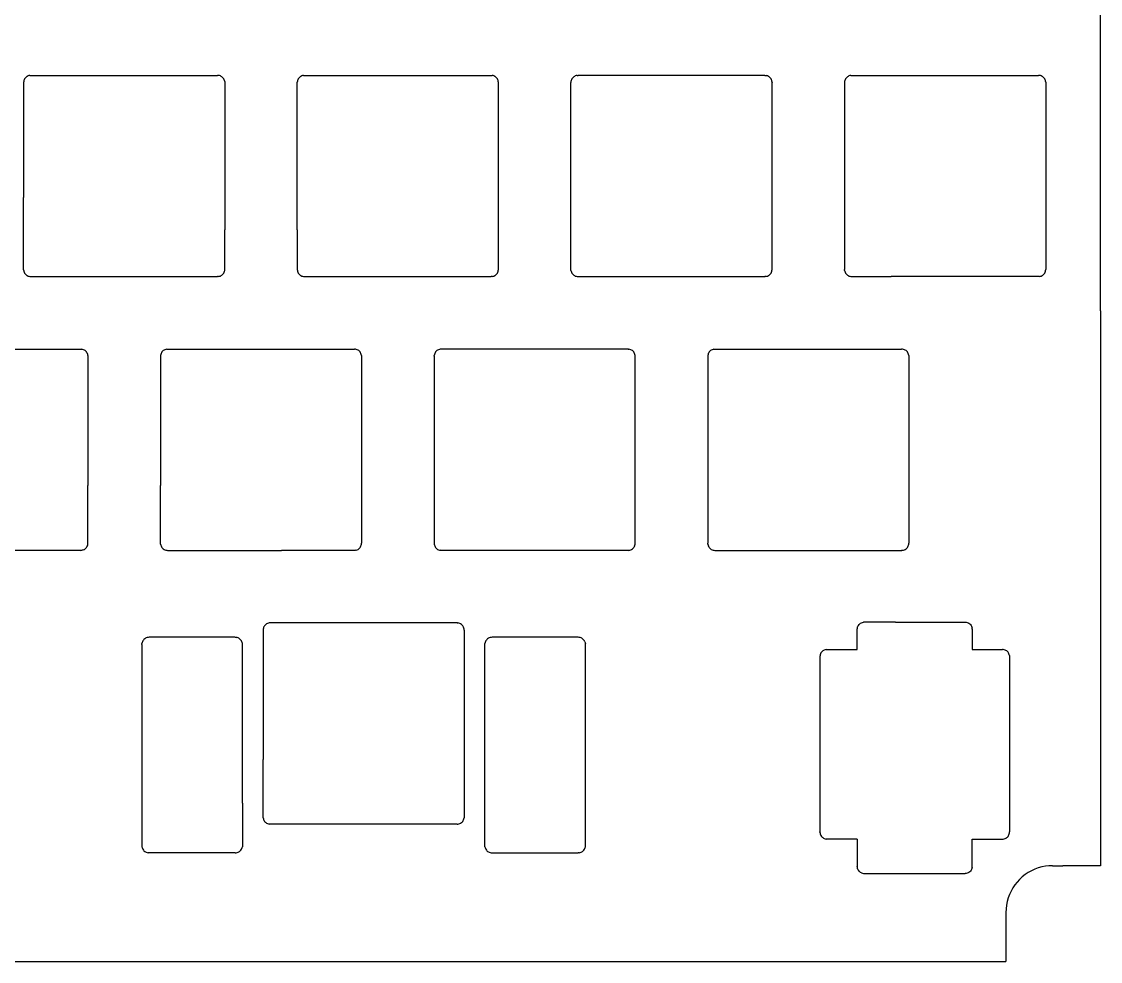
# Model space of a CAD drawing. Extents: x -4 to 149, y -131 to 8.
# Drawn here: x 73.8 to 148.9, y -130.9 to -65.5 of the extents above; entities that cross this region are included whole.
import ezdxf

# ---------------------------------------------------------------- set-up
doc = ezdxf.new("R2010")
doc.units = 0

msp = doc.modelspace()

# ---------------------------------------------------------------- linework, layer by layer
for p, q in [((148.924, -85.588, 0), (148.922, -2, 0)), ((73.967, -69.632, 0), (73.963, -69.7, 0)), ((73.963, -69.7, 0), (73.963, -77.703, 0)), ((73.98, -69.567, 0), (73.967, -69.632, 0)), ((74.002, -69.505, 0), (73.98, -69.567, 0)), ((74.031, -69.448, 0), (74.002, -69.505, 0)), ((74.067, -69.394, 0), (74.031, -69.448, 0)), ((74.109, -69.346, 0), (74.067, -69.394, 0)), ((74.157, -69.304, 0), (74.109, -69.346, 0)), ((74.21, -69.268, 0), (74.157, -69.304, 0)), ((74.268, -69.239, 0), (74.21, -69.268, 0)), ((74.33, -69.218, 0), (74.268, -69.239, 0)), ((74.395, -69.205, 0), (74.33, -69.218, 0)), ((74.395, -69.205, 0), (74.463, -69.2, 0)), ((74.463, -69.2, 0), (87.463, -69.2, 0)), ((87.53, -69.205, 0), (87.463, -69.2, 0)), ((87.595, -69.218, 0), (87.53, -69.205, 0)), ((87.657, -69.239, 0), (87.595, -69.218, 0)), ((87.715, -69.268, 0), (87.657, -69.239, 0)), ((87.768, -69.304, 0), (87.715, -69.268, 0)), ((87.816, -69.346, 0), (87.768, -69.304, 0)), ((87.858, -69.394, 0), (87.816, -69.346, 0)), ((87.894, -69.448, 0), (87.858, -69.394, 0)), ((87.923, -69.505, 0), (87.894, -69.448, 0)), ((87.945, -69.567, 0), (87.923, -69.505, 0)), ((87.958, -69.632, 0), (87.945, -69.567, 0)), ((87.958, -69.632, 0), (87.963, -69.7, 0)), ((87.963, -69.7, 0), (87.963, -79.947, 0)), ((93.012, -69.7, 0), (93.017, -69.632, 0)), ((93.012, -79.947, 0), (93.012, -69.7, 0)), ((93.03, -69.567, 0), (93.017, -69.632, 0)), ((93.052, -69.505, 0), (93.03, -69.567, 0)), ((93.081, -69.448, 0), (93.052, -69.505, 0)), ((93.117, -69.394, 0), (93.081, -69.448, 0)), ((93.159, -69.346, 0), (93.117, -69.394, 0)), ((93.207, -69.304, 0), (93.159, -69.346, 0)), ((93.26, -69.268, 0), (93.207, -69.304, 0)), ((93.318, -69.239, 0), (93.26, -69.268, 0)), ((93.38, -69.218, 0), (93.318, -69.239, 0)), ((93.445, -69.205, 0), (93.38, -69.218, 0)), ((93.445, -69.205, 0), (93.512, -69.2, 0)), ((93.512, -69.2, 0), (106.512, -69.2, 0)), ((106.512, -69.2, 0), (106.58, -69.205, 0)), ((106.645, -69.218, 0), (106.58, -69.205, 0)), ((106.707, -69.239, 0), (106.645, -69.218, 0)), ((106.765, -69.268, 0), (106.707, -69.239, 0)), ((106.818, -69.304, 0), (106.765, -69.268, 0)), ((106.866, -69.346, 0), (106.818, -69.304, 0)), ((106.908, -69.394, 0), (106.866, -69.346, 0)), ((106.944, -69.448, 0), (106.908, -69.394, 0)), ((106.973, -69.505, 0), (106.944, -69.448, 0)), ((106.995, -69.567, 0), (106.973, -69.505, 0)), ((107.008, -69.632, 0), (106.995, -69.567, 0)), ((107.012, -69.7, 0), (107.008, -69.632, 0)), ((107.012, -82.7, 0), (107.012, -69.7, 0)), ((112.067, -69.632, 0), (112.062, -69.7, 0)), ((112.062, -82.7, 0), (112.062, -69.7, 0)), ((112.08, -69.567, 0), (112.067, -69.632, 0)), ((112.102, -69.505, 0), (112.08, -69.567, 0)), ((112.131, -69.448, 0), (112.102, -69.505, 0)), ((112.167, -69.394, 0), (112.131, -69.448, 0)), ((112.209, -69.346, 0), (112.167, -69.394, 0)), ((112.257, -69.304, 0), (112.209, -69.346, 0)), ((112.31, -69.268, 0), (112.257, -69.304, 0)), ((112.368, -69.239, 0), (112.31, -69.268, 0)), ((112.43, -69.218, 0), (112.368, -69.239, 0)), ((112.495, -69.205, 0), (112.43, -69.218, 0)), ((112.495, -69.205, 0), (112.562, -69.2, 0)), ((125.562, -69.2, 0), (112.562, -69.2, 0)), ((125.562, -69.2, 0), (125.63, -69.205, 0)), ((125.63, -69.205, 0), (125.695, -69.218, 0)), ((125.757, -69.239, 0), (125.695, -69.218, 0)), ((125.815, -69.268, 0), (125.757, -69.239, 0)), ((125.868, -69.304, 0), (125.815, -69.268, 0)), ((125.916, -69.346, 0), (125.868, -69.304, 0)), ((125.958, -69.394, 0), (125.916, -69.346, 0)), ((125.994, -69.448, 0), (125.958, -69.394, 0)), ((126.023, -69.505, 0), (125.994, -69.448, 0)), ((126.045, -69.567, 0), (126.023, -69.505, 0)), ((126.058, -69.632, 0), (126.045, -69.567, 0)), ((126.058, -69.632, 0), (126.062, -69.7, 0)), ((126.062, -82.7, 0), (126.062, -69.7, 0)), ((131.117, -69.632, 0), (131.113, -69.7, 0)), ((131.113, -69.7, 0), (131.113, -82.7, 0)), ((131.13, -69.567, 0), (131.117, -69.632, 0)), ((131.152, -69.505, 0), (131.13, -69.567, 0)), ((131.181, -69.448, 0), (131.152, -69.505, 0)), ((131.217, -69.394, 0), (131.181, -69.448, 0)), ((131.259, -69.346, 0), (131.217, -69.394, 0)), ((131.307, -69.304, 0), (131.259, -69.346, 0)), ((131.36, -69.268, 0), (131.307, -69.304, 0)), ((131.418, -69.239, 0), (131.36, -69.268, 0)), ((131.48, -69.218, 0), (131.418, -69.239, 0)), ((131.545, -69.205, 0), (131.48, -69.218, 0)), ((131.545, -69.205, 0), (131.613, -69.2, 0)), ((131.613, -69.2, 0), (144.613, -69.2, 0)), ((144.68, -69.205, 0), (144.613, -69.2, 0)), ((144.745, -69.218, 0), (144.68, -69.205, 0)), ((144.807, -69.239, 0), (144.745, -69.218, 0)), ((144.865, -69.268, 0), (144.807, -69.239, 0)), ((144.918, -69.304, 0), (144.865, -69.268, 0)), ((144.966, -69.346, 0), (144.918, -69.304, 0)), ((145.008, -69.394, 0), (144.966, -69.346, 0)), ((145.044, -69.448, 0), (145.008, -69.394, 0)), ((145.073, -69.505, 0), (145.044, -69.448, 0)), ((145.095, -69.567, 0), (145.073, -69.505, 0)), ((145.108, -69.632, 0), (145.095, -69.567, 0)), ((145.108, -69.632, 0), (145.113, -69.7, 0)), ((145.113, -69.7, 0), (145.113, -82.7, 0)), ((73.963, -79.853, 0), (73.963, -77.703, 0)), ((73.963, -82.7, 0), (73.963, -79.853, 0)), ((87.963, -82.7, 0), (87.963, -79.947, 0)), ((93.012, -79.947, 0), (93.012, -82.7, 0)), ((73.967, -82.768, 0), (73.963, -82.7, 0)), ((73.967, -82.768, 0), (73.98, -82.833, 0)), ((73.98, -82.833, 0), (74.002, -82.895, 0)), ((74.002, -82.895, 0), (74.031, -82.952, 0)), ((74.031, -82.952, 0), (74.067, -83.006, 0)), ((74.067, -83.006, 0), (74.109, -83.054, 0)), ((74.109, -83.054, 0), (74.157, -83.096, 0)), ((74.157, -83.096, 0), (74.21, -83.132, 0)), ((74.21, -83.132, 0), (74.268, -83.161, 0)), ((74.268, -83.161, 0), (74.33, -83.182, 0)), ((74.33, -83.182, 0), (74.395, -83.195, 0)), ((74.395, -83.195, 0), (74.463, -83.2, 0)), ((74.463, -83.2, 0), (87.463, -83.2, 0)), ((87.53, -83.195, 0), (87.463, -83.2, 0)), ((87.53, -83.195, 0), (87.595, -83.182, 0)), ((87.595, -83.182, 0), (87.657, -83.161, 0)), ((87.657, -83.161, 0), (87.715, -83.132, 0)), ((87.715, -83.132, 0), (87.768, -83.096, 0)), ((87.768, -83.096, 0), (87.816, -83.054, 0)), ((87.816, -83.054, 0), (87.858, -83.006, 0)), ((87.858, -83.006, 0), (87.894, -82.952, 0)), ((87.894, -82.952, 0), (87.923, -82.895, 0)), ((87.923, -82.895, 0), (87.945, -82.833, 0)), ((87.945, -82.833, 0), (87.958, -82.768, 0)), ((87.958, -82.768, 0), (87.963, -82.7, 0)), ((93.012, -82.7, 0), (93.017, -82.768, 0)), ((93.017, -82.768, 0), (93.03, -82.833, 0)), ((93.03, -82.833, 0), (93.052, -82.895, 0)), ((93.052, -82.895, 0), (93.081, -82.952, 0)), ((93.117, -83.006, 0), (93.081, -82.952, 0)), ((93.159, -83.054, 0), (93.117, -83.006, 0)), ((93.159, -83.054, 0), (93.207, -83.096, 0)), ((93.207, -83.096, 0), (93.26, -83.132, 0)), ((93.26, -83.132, 0), (93.318, -83.161, 0)), ((93.318, -83.161, 0), (93.38, -83.182, 0)), ((93.38, -83.182, 0), (93.445, -83.195, 0)), ((93.445, -83.195, 0), (93.512, -83.2, 0)), ((93.512, -83.2, 0), (106.512, -83.2, 0)), ((106.58, -83.195, 0), (106.512, -83.2, 0)), ((106.58, -83.195, 0), (106.645, -83.182, 0)), ((106.645, -83.182, 0), (106.707, -83.161, 0)), ((106.707, -83.161, 0), (106.765, -83.132, 0)), ((106.765, -83.132, 0), (106.818, -83.096, 0)), ((106.818, -83.096, 0), (106.866, -83.054, 0)), ((106.866, -83.054, 0), (106.908, -83.006, 0)), ((106.908, -83.006, 0), (106.944, -82.952, 0)), ((106.944, -82.952, 0), (106.973, -82.895, 0)), ((106.973, -82.895, 0), (106.995, -82.833, 0)), ((106.995, -82.833, 0), (107.008, -82.768, 0)), ((107.008, -82.768, 0), (107.012, -82.7, 0)), ((112.067, -82.768, 0), (112.062, -82.7, 0)), ((112.067, -82.768, 0), (112.08, -82.833, 0)), ((112.08, -82.833, 0), (112.102, -82.895, 0)), ((112.102, -82.895, 0), (112.131, -82.952, 0)), ((112.131, -82.952, 0), (112.167, -83.006, 0)), ((112.167, -83.006, 0), (112.209, -83.054, 0)), ((112.209, -83.054, 0), (112.257, -83.096, 0)), ((112.257, -83.096, 0), (112.31, -83.132, 0)), ((112.31, -83.132, 0), (112.368, -83.161, 0)), ((112.368, -83.161, 0), (112.43, -83.182, 0)), ((112.43, -83.182, 0), (112.495, -83.195, 0)), ((112.495, -83.195, 0), (112.562, -83.2, 0)), ((112.562, -83.2, 0), (125.562, -83.2, 0)), ((125.63, -83.195, 0), (125.562, -83.2, 0)), ((125.63, -83.195, 0), (125.695, -83.182, 0)), ((125.695, -83.182, 0), (125.757, -83.161, 0)), ((125.757, -83.161, 0), (125.815, -83.132, 0)), ((125.815, -83.132, 0), (125.868, -83.096, 0)), ((125.868, -83.096, 0), (125.916, -83.054, 0)), ((125.916, -83.054, 0), (125.958, -83.006, 0)), ((125.958, -83.006, 0), (125.994, -82.952, 0)), ((125.994, -82.952, 0), (126.023, -82.895, 0)), ((126.023, -82.895, 0), (126.045, -82.833, 0)), ((126.045, -82.833, 0), (126.058, -82.768, 0)), ((126.058, -82.768, 0), (126.062, -82.7, 0)), ((131.117, -82.768, 0), (131.113, -82.7, 0)), ((131.117, -82.768, 0), (131.13, -82.833, 0)), ((131.13, -82.833, 0), (131.152, -82.895, 0)), ((131.152, -82.895, 0), (131.181, -82.952, 0)), ((131.181, -82.952, 0), (131.217, -83.006, 0)), ((131.217, -83.006, 0), (131.259, -83.054, 0)), ((131.259, -83.054, 0), (131.307, -83.096, 0)), ((131.307, -83.096, 0), (131.36, -83.132, 0)), ((131.36, -83.132, 0), (131.418, -83.161, 0)), ((131.418, -83.161, 0), (131.48, -83.182, 0)), ((131.48, -83.182, 0), (131.545, -83.195, 0)), ((131.545, -83.195, 0), (131.613, -83.2, 0)), ((131.613, -83.2, 0), (134.366, -83.2, 0)), ((144.613, -83.2, 0), (134.366, -83.2, 0)), ((144.68, -83.195, 0), (144.613, -83.2, 0)), ((144.68, -83.195, 0), (144.745, -83.182, 0)), ((144.745, -83.182, 0), (144.807, -83.161, 0)), ((144.807, -83.161, 0), (144.865, -83.132, 0)), ((144.865, -83.132, 0), (144.918, -83.096, 0)), ((144.918, -83.096, 0), (144.966, -83.054, 0)), ((144.966, -83.054, 0), (145.008, -83.006, 0)), ((145.008, -83.006, 0), (145.044, -82.952, 0)), ((145.044, -82.952, 0), (145.073, -82.895, 0)), ((145.073, -82.895, 0), (145.095, -82.833, 0)), ((145.095, -82.833, 0), (145.108, -82.768, 0)), ((145.108, -82.768, 0), (145.113, -82.7, 0)), ((148.924, -85.588, 0), (148.924, -108.04, 0)), ((64.938, -88.25, 0), (77.938, -88.25, 0)), ((77.938, -88.25, 0), (78.005, -88.255, 0)), ((78.07, -88.268, 0), (78.005, -88.255, 0)), ((78.132, -88.289, 0), (78.07, -88.268, 0)), ((78.19, -88.318, 0), (78.132, -88.289, 0)), ((78.243, -88.354, 0), (78.19, -88.318, 0)), ((78.291, -88.396, 0), (78.243, -88.354, 0)), ((78.333, -88.444, 0), (78.291, -88.396, 0)), ((78.369, -88.498, 0), (78.333, -88.444, 0)), ((78.398, -88.555, 0), (78.369, -88.498, 0)), ((78.42, -88.617, 0), (78.398, -88.555, 0)), ((78.433, -88.682, 0), (78.42, -88.617, 0)), ((83.505, -88.617, 0), (83.492, -88.682, 0)), ((83.527, -88.555, 0), (83.505, -88.617, 0)), ((83.556, -88.498, 0), (83.527, -88.555, 0)), ((83.592, -88.444, 0), (83.556, -88.498, 0)), ((83.634, -88.396, 0), (83.592, -88.444, 0)), ((83.682, -88.354, 0), (83.634, -88.396, 0)), ((83.735, -88.318, 0), (83.682, -88.354, 0)), ((83.793, -88.289, 0), (83.735, -88.318, 0)), ((83.855, -88.268, 0), (83.793, -88.289, 0)), ((83.92, -88.255, 0), (83.855, -88.268, 0)), ((83.92, -88.255, 0), (83.988, -88.25, 0)), ((83.988, -88.25, 0), (96.988, -88.25, 0)), ((97.055, -88.255, 0), (96.988, -88.25, 0)), ((97.12, -88.268, 0), (97.055, -88.255, 0)), ((97.182, -88.289, 0), (97.12, -88.268, 0)), ((97.24, -88.318, 0), (97.182, -88.289, 0)), ((97.293, -88.354, 0), (97.24, -88.318, 0)), ((97.341, -88.396, 0), (97.293, -88.354, 0)), ((97.383, -88.444, 0), (97.341, -88.396, 0)), ((97.419, -88.498, 0), (97.383, -88.444, 0)), ((97.448, -88.555, 0), (97.419, -88.498, 0)), ((97.47, -88.617, 0), (97.448, -88.555, 0)), ((97.483, -88.682, 0), (97.47, -88.617, 0)), ((102.555, -88.617, 0), (102.542, -88.682, 0)), ((102.577, -88.555, 0), (102.555, -88.617, 0)), ((102.606, -88.498, 0), (102.577, -88.555, 0)), ((102.642, -88.444, 0), (102.606, -88.498, 0)), ((102.684, -88.396, 0), (102.642, -88.444, 0)), ((102.732, -88.354, 0), (102.684, -88.396, 0)), ((102.785, -88.318, 0), (102.732, -88.354, 0)), ((102.843, -88.289, 0), (102.785, -88.318, 0)), ((102.905, -88.268, 0), (102.843, -88.289, 0)), ((102.97, -88.255, 0), (102.905, -88.268, 0)), ((103.037, -88.25, 0), (102.97, -88.255, 0)), ((116.037, -88.25, 0), (103.037, -88.25, 0)), ((116.037, -88.25, 0), (116.105, -88.255, 0)), ((116.17, -88.268, 0), (116.105, -88.255, 0)), ((116.232, -88.289, 0), (116.17, -88.268, 0)), ((116.29, -88.318, 0), (116.232, -88.289, 0)), ((116.343, -88.354, 0), (116.29, -88.318, 0)), ((116.391, -88.396, 0), (116.343, -88.354, 0)), ((116.433, -88.444, 0), (116.391, -88.396, 0)), ((116.469, -88.498, 0), (116.433, -88.444, 0)), ((116.498, -88.555, 0), (116.469, -88.498, 0)), ((116.52, -88.617, 0), (116.498, -88.555, 0)), ((116.533, -88.682, 0), (116.52, -88.617, 0)), ((121.605, -88.617, 0), (121.592, -88.682, 0)), ((121.627, -88.555, 0), (121.605, -88.617, 0)), ((121.656, -88.498, 0), (121.627, -88.555, 0)), ((121.692, -88.444, 0), (121.656, -88.498, 0)), ((121.734, -88.396, 0), (121.692, -88.444, 0)), ((121.782, -88.354, 0), (121.734, -88.396, 0)), ((121.835, -88.318, 0), (121.782, -88.354, 0)), ((121.893, -88.289, 0), (121.835, -88.318, 0)), ((121.955, -88.268, 0), (121.893, -88.289, 0)), ((122.02, -88.255, 0), (121.955, -88.268, 0)), ((122.02, -88.255, 0), (122.088, -88.25, 0)), ((122.088, -88.25, 0), (135.087, -88.25, 0)), ((135.155, -88.255, 0), (135.087, -88.25, 0)), ((135.22, -88.268, 0), (135.155, -88.255, 0)), ((135.282, -88.289, 0), (135.22, -88.268, 0)), ((135.34, -88.318, 0), (135.282, -88.289, 0)), ((135.393, -88.354, 0), (135.34, -88.318, 0)), ((135.441, -88.396, 0), (135.393, -88.354, 0)), ((135.483, -88.444, 0), (135.441, -88.396, 0)), ((135.519, -88.498, 0), (135.483, -88.444, 0)), ((135.548, -88.555, 0), (135.519, -88.498, 0)), ((135.57, -88.617, 0), (135.548, -88.555, 0)), ((135.583, -88.682, 0), (135.57, -88.617, 0)), ((78.433, -88.682, 0), (78.438, -88.75, 0)), ((78.438, -88.75, 0), (78.438, -97.748, 0)), ((83.492, -88.682, 0), (83.488, -88.75, 0)), ((83.488, -88.75, 0), (83.488, -97.748, 0)), ((97.483, -88.682, 0), (97.488, -88.75, 0)), ((97.488, -88.75, 0), (97.488, -101.75, 0)), ((102.537, -88.75, 0), (102.542, -88.682, 0)), ((102.537, -88.75, 0), (102.537, -101.75, 0)), ((116.537, -88.75, 0), (116.533, -88.682, 0)), ((116.537, -101.75, 0), (116.537, -88.75, 0)), ((121.592, -88.682, 0), (121.588, -88.75, 0)), ((121.588, -88.75, 0), (121.588, -101.75, 0)), ((135.583, -88.682, 0), (135.587, -88.75, 0)), ((135.587, -88.75, 0), (135.587, -101.75, 0)), ((78.438, -101.75, 0), (78.438, -97.748, 0)), ((83.488, -101.75, 0), (83.488, -97.748, 0)), ((78.243, -102.146, 0), (78.291, -102.104, 0)), ((78.291, -102.104, 0), (78.333, -102.056, 0)), ((78.333, -102.056, 0), (78.369, -102.002, 0)), ((78.369, -102.002, 0), (78.398, -101.945, 0)), ((78.398, -101.945, 0), (78.42, -101.883, 0)), ((78.42, -101.883, 0), (78.433, -101.818, 0)), ((78.433, -101.818, 0), (78.438, -101.75, 0)), ((83.492, -101.818, 0), (83.488, -101.75, 0)), ((83.492, -101.818, 0), (83.505, -101.883, 0)), ((83.505, -101.883, 0), (83.527, -101.945, 0)), ((83.527, -101.945, 0), (83.556, -102.002, 0)), ((83.556, -102.002, 0), (83.592, -102.056, 0)), ((83.592, -102.056, 0), (83.634, -102.104, 0)), ((83.634, -102.104, 0), (83.682, -102.146, 0)), ((97.293, -102.146, 0), (97.341, -102.104, 0)), ((97.341, -102.104, 0), (97.383, -102.056, 0)), ((97.383, -102.056, 0), (97.419, -102.002, 0)), ((97.419, -102.002, 0), (97.448, -101.945, 0)), ((97.448, -101.945, 0), (97.47, -101.883, 0)), ((97.47, -101.883, 0), (97.483, -101.818, 0)), ((97.483, -101.818, 0), (97.488, -101.75, 0)), ((102.537, -101.75, 0), (102.542, -101.818, 0)), ((102.542, -101.818, 0), (102.555, -101.883, 0)), ((102.555, -101.883, 0), (102.577, -101.945, 0)), ((102.577, -101.945, 0), (102.606, -102.002, 0)), ((102.606, -102.002, 0), (102.642, -102.056, 0)), ((102.642, -102.056, 0), (102.684, -102.104, 0)), ((102.684, -102.104, 0), (102.732, -102.146, 0)), ((116.343, -102.146, 0), (116.391, -102.104, 0)), ((116.391, -102.104, 0), (116.433, -102.056, 0)), ((116.469, -102.002, 0), (116.433, -102.056, 0)), ((116.498, -101.945, 0), (116.469, -102.002, 0)), ((116.498, -101.945, 0), (116.52, -101.883, 0)), ((116.52, -101.883, 0), (116.533, -101.818, 0)), ((116.533, -101.818, 0), (116.537, -101.75, 0)), ((121.592, -101.818, 0), (121.588, -101.75, 0)), ((121.592, -101.818, 0), (121.605, -101.883, 0)), ((121.605, -101.883, 0), (121.627, -101.945, 0)), ((121.627, -101.945, 0), (121.656, -102.002, 0)), ((121.656, -102.002, 0), (121.692, -102.056, 0)), ((121.692, -102.056, 0), (121.734, -102.104, 0)), ((121.734, -102.104, 0), (121.782, -102.146, 0)), ((135.393, -102.146, 0), (135.441, -102.104, 0)), ((135.441, -102.104, 0), (135.483, -102.056, 0)), ((135.483, -102.056, 0), (135.519, -102.002, 0)), ((135.519, -102.002, 0), (135.548, -101.945, 0)), ((135.548, -101.945, 0), (135.57, -101.883, 0)), ((135.57, -101.883, 0), (135.583, -101.818, 0)), ((135.583, -101.818, 0), (135.587, -101.75, 0)), ((77.938, -102.25, 0), (64.938, -102.25, 0)), ((77.938, -102.25, 0), (78.005, -102.245, 0)), ((78.07, -102.232, 0), (78.005, -102.245, 0)), ((78.132, -102.211, 0), (78.07, -102.232, 0)), ((78.132, -102.211, 0), (78.19, -102.182, 0)), ((78.19, -102.182, 0), (78.243, -102.146, 0)), ((83.682, -102.146, 0), (83.735, -102.182, 0)), ((83.735, -102.182, 0), (83.793, -102.211, 0)), ((83.793, -102.211, 0), (83.855, -102.232, 0)), ((83.855, -102.232, 0), (83.92, -102.245, 0)), ((83.92, -102.245, 0), (83.935, -102.246, 0)), ((83.935, -102.246, 0), (83.988, -102.25, 0)), ((83.988, -102.25, 0), (91.912, -102.25, 0)), ((96.988, -102.25, 0), (91.912, -102.25, 0)), ((97.055, -102.245, 0), (96.988, -102.25, 0)), ((97.055, -102.245, 0), (97.12, -102.232, 0)), ((97.12, -102.232, 0), (97.182, -102.211, 0)), ((97.182, -102.211, 0), (97.24, -102.182, 0)), ((97.24, -102.182, 0), (97.293, -102.146, 0)), ((102.732, -102.146, 0), (102.785, -102.182, 0)), ((102.785, -102.182, 0), (102.843, -102.211, 0)), ((102.843, -102.211, 0), (102.905, -102.232, 0)), ((102.905, -102.232, 0), (102.97, -102.245, 0)), ((102.97, -102.245, 0), (102.984, -102.246, 0)), ((103.037, -102.25, 0), (102.984, -102.246, 0)), ((116.037, -102.25, 0), (103.037, -102.25, 0)), ((116.037, -102.25, 0), (116.105, -102.245, 0)), ((116.105, -102.245, 0), (116.17, -102.232, 0)), ((116.17, -102.232, 0), (116.232, -102.211, 0)), ((116.232, -102.211, 0), (116.29, -102.182, 0)), ((116.29, -102.182, 0), (116.343, -102.146, 0)), ((121.782, -102.146, 0), (121.835, -102.182, 0)), ((121.835, -102.182, 0), (121.893, -102.211, 0)), ((121.893, -102.211, 0), (121.955, -102.232, 0)), ((121.955, -102.232, 0), (122.02, -102.245, 0)), ((122.02, -102.245, 0), (122.088, -102.25, 0)), ((122.088, -102.25, 0), (135.087, -102.25, 0)), ((135.102, -102.249, 0), (135.087, -102.25, 0)), ((135.102, -102.249, 0), (135.155, -102.245, 0)), ((135.155, -102.245, 0), (135.22, -102.232, 0)), ((135.22, -102.232, 0), (135.282, -102.211, 0)), ((135.282, -102.211, 0), (135.34, -102.182, 0)), ((135.34, -102.182, 0), (135.393, -102.146, 0)), ((90.879, -107.368, 0), (90.826, -107.404, 0)), ((90.937, -107.339, 0), (90.879, -107.368, 0)), ((90.999, -107.318, 0), (90.937, -107.339, 0)), ((91.064, -107.305, 0), (90.999, -107.318, 0)), ((91.132, -107.3, 0), (91.064, -107.305, 0)), ((104.132, -107.3, 0), (91.132, -107.3, 0)), ((104.132, -107.3, 0), (104.185, -107.304, 0)), ((104.2, -107.305, 0), (104.185, -107.304, 0)), ((104.265, -107.318, 0), (104.2, -107.305, 0)), ((104.326, -107.339, 0), (104.265, -107.318, 0)), ((104.384, -107.368, 0), (104.326, -107.339, 0)), ((104.437, -107.404, 0), (104.384, -107.368, 0)), ((132.122, -107.413, 0), (132.173, -107.362, 0)), ((132.173, -107.362, 0), (132.23, -107.319, 0)), ((132.23, -107.319, 0), (132.292, -107.285, 0)), ((132.292, -107.285, 0), (132.359, -107.26, 0)), ((132.359, -107.26, 0), (132.429, -107.245, 0)), ((132.5, -107.24, 0), (132.429, -107.245, 0)), ((134.655, -107.24, 0), (132.5, -107.24, 0)), ((134.655, -107.24, 0), (139.5, -107.24, 0)), ((139.5, -107.24, 0), (139.571, -107.245, 0)), ((139.571, -107.245, 0), (139.641, -107.26, 0)), ((139.641, -107.26, 0), (139.708, -107.285, 0)), ((139.708, -107.285, 0), (139.77, -107.319, 0)), ((139.77, -107.319, 0), (139.827, -107.362, 0)), ((139.827, -107.362, 0), (139.878, -107.413, 0)), ((90.636, -107.732, 0), (90.632, -107.8, 0)), ((90.632, -107.8, 0), (90.632, -116.798, 0)), ((90.65, -107.667, 0), (90.636, -107.732, 0)), ((90.671, -107.605, 0), (90.65, -107.667, 0)), ((90.7, -107.548, 0), (90.671, -107.605, 0)), ((90.736, -107.494, 0), (90.7, -107.548, 0)), ((90.778, -107.446, 0), (90.736, -107.494, 0)), ((90.826, -107.404, 0), (90.778, -107.446, 0)), ((104.485, -107.446, 0), (104.437, -107.404, 0)), ((104.528, -107.494, 0), (104.485, -107.446, 0)), ((104.563, -107.548, 0), (104.528, -107.494, 0)), ((104.592, -107.605, 0), (104.563, -107.548, 0)), ((104.614, -107.667, 0), (104.592, -107.605, 0)), ((104.627, -107.732, 0), (104.614, -107.667, 0)), ((104.631, -107.786, 0), (104.627, -107.732, 0)), ((104.631, -107.796, 0), (104.631, -107.786, 0)), ((104.631, -107.796, 0), (104.632, -107.8, 0)), ((104.632, -107.8, 0), (104.632, -120.8, 0)), ((132, -107.74, 0), (132.005, -107.669, 0)), ((132, -109.144, 0), (132, -107.74, 0)), ((132.005, -107.669, 0), (132.02, -107.599, 0)), ((132.02, -107.599, 0), (132.045, -107.532, 0)), ((132.045, -107.532, 0), (132.079, -107.47, 0)), ((132.079, -107.47, 0), (132.122, -107.413, 0)), ((139.878, -107.413, 0), (139.921, -107.47, 0)), ((139.921, -107.47, 0), (139.955, -107.532, 0)), ((139.955, -107.532, 0), (139.98, -107.599, 0)), ((139.98, -107.599, 0), (139.995, -107.669, 0)), ((140, -107.74, 0), (139.995, -107.669, 0)), ((140, -107.74, 0), (140, -109.144, 0)), ((148.924, -108.04, 0), (148.92, -124.19, 0)), ((82.194, -108.8, 0), (82.198, -108.732, 0)), ((82.194, -108.8, 0), (82.194, -122.8, 0)), ((82.212, -108.667, 0), (82.198, -108.732, 0)), ((82.233, -108.605, 0), (82.212, -108.667, 0)), ((82.262, -108.548, 0), (82.233, -108.605, 0)), ((82.298, -108.494, 0), (82.262, -108.548, 0)), ((82.34, -108.446, 0), (82.298, -108.494, 0)), ((82.388, -108.404, 0), (82.34, -108.446, 0)), ((82.441, -108.368, 0), (82.388, -108.404, 0)), ((82.499, -108.339, 0), (82.441, -108.368, 0)), ((82.561, -108.318, 0), (82.499, -108.339, 0)), ((82.626, -108.305, 0), (82.561, -108.318, 0)), ((82.694, -108.3, 0), (82.626, -108.305, 0)), ((88.694, -108.3, 0), (82.694, -108.3, 0)), ((88.694, -108.3, 0), (88.747, -108.304, 0)), ((88.762, -108.305, 0), (88.747, -108.304, 0)), ((88.827, -108.318, 0), (88.762, -108.305, 0)), ((88.888, -108.339, 0), (88.827, -108.318, 0)), ((88.946, -108.368, 0), (88.888, -108.339, 0)), ((88.999, -108.404, 0), (88.946, -108.368, 0)), ((89.047, -108.446, 0), (88.999, -108.404, 0)), ((89.09, -108.494, 0), (89.047, -108.446, 0)), ((89.125, -108.548, 0), (89.09, -108.494, 0)), ((89.154, -108.605, 0), (89.125, -108.548, 0)), ((89.176, -108.667, 0), (89.154, -108.605, 0)), ((89.189, -108.732, 0), (89.176, -108.667, 0)), ((89.194, -108.8, 0), (89.189, -108.732, 0)), ((89.194, -116.438, 0), (89.194, -108.8, 0)), ((106.07, -108.8, 0), (106.075, -108.732, 0)), ((106.07, -122.8, 0), (106.07, -108.8, 0)), ((106.088, -108.667, 0), (106.075, -108.732, 0)), ((106.109, -108.605, 0), (106.088, -108.667, 0)), ((106.109, -108.605, 0), (106.132, -108.56, 0)), ((106.132, -108.56, 0), (106.137, -108.551, 0)), ((106.138, -108.548, 0), (106.137, -108.551, 0)), ((106.174, -108.494, 0), (106.138, -108.548, 0)), ((106.217, -108.446, 0), (106.174, -108.494, 0)), ((106.265, -108.404, 0), (106.217, -108.446, 0)), ((106.318, -108.368, 0), (106.265, -108.404, 0)), ((106.376, -108.339, 0), (106.318, -108.368, 0)), ((106.437, -108.318, 0), (106.376, -108.339, 0)), ((106.502, -108.305, 0), (106.437, -108.318, 0)), ((106.57, -108.3, 0), (106.502, -108.305, 0)), ((112.57, -108.3, 0), (106.57, -108.3, 0)), ((112.638, -108.305, 0), (112.57, -108.3, 0)), ((112.703, -108.318, 0), (112.638, -108.305, 0)), ((112.765, -108.339, 0), (112.703, -108.318, 0)), ((112.823, -108.368, 0), (112.765, -108.339, 0)), ((112.876, -108.404, 0), (112.823, -108.368, 0)), ((112.924, -108.446, 0), (112.876, -108.404, 0)), ((112.966, -108.494, 0), (112.924, -108.446, 0)), ((113.002, -108.548, 0), (112.966, -108.494, 0)), ((113.031, -108.605, 0), (113.002, -108.548, 0)), ((113.031, -108.605, 0), (113.052, -108.667, 0)), ((113.052, -108.667, 0), (113.066, -108.732, 0)), ((113.07, -108.8, 0), (113.066, -108.732, 0)), ((113.07, -122.8, 0), (113.07, -108.8, 0)), ((129.402, -109.576, 0), (129.397, -109.644, 0)), ((129.397, -109.644, 0), (129.397, -121.844, 0)), ((129.415, -109.511, 0), (129.402, -109.576, 0)), ((129.437, -109.45, 0), (129.415, -109.511, 0)), ((129.466, -109.392, 0), (129.437, -109.45, 0)), ((129.501, -109.339, 0), (129.466, -109.392, 0)), ((129.544, -109.291, 0), (129.501, -109.339, 0)), ((129.592, -109.248, 0), (129.544, -109.291, 0)), ((129.645, -109.213, 0), (129.592, -109.248, 0)), ((129.703, -109.184, 0), (129.645, -109.213, 0)), ((129.764, -109.162, 0), (129.703, -109.184, 0)), ((129.829, -109.149, 0), (129.764, -109.162, 0)), ((129.829, -109.149, 0), (129.897, -109.144, 0)), ((129.897, -109.144, 0), (132, -109.144, 0)), ((140, -109.144, 0), (142.097, -109.144, 0)), ((142.164, -109.149, 0), (142.097, -109.144, 0)), ((142.229, -109.162, 0), (142.164, -109.149, 0)), ((142.291, -109.184, 0), (142.229, -109.162, 0)), ((142.349, -109.213, 0), (142.291, -109.184, 0)), ((142.402, -109.248, 0), (142.349, -109.213, 0)), ((142.45, -109.291, 0), (142.402, -109.248, 0)), ((142.492, -109.339, 0), (142.45, -109.291, 0)), ((142.528, -109.392, 0), (142.492, -109.339, 0)), ((142.557, -109.45, 0), (142.528, -109.392, 0)), ((142.579, -109.511, 0), (142.557, -109.45, 0)), ((142.592, -109.576, 0), (142.579, -109.511, 0)), ((142.592, -109.576, 0), (142.597, -109.644, 0)), ((142.597, -109.644, 0), (142.597, -121.844, 0)), ((89.194, -119.836, 0), (89.194, -116.438, 0)), ((90.632, -120.8, 0), (90.632, -116.798, 0)), ((89.194, -119.836, 0), (89.194, -122.8, 0)), ((90.636, -120.868, 0), (90.632, -120.8, 0)), ((90.636, -120.868, 0), (90.65, -120.933, 0)), ((104.614, -120.933, 0), (104.627, -120.868, 0)), ((104.632, -120.8, 0), (104.627, -120.868, 0)), ((90.65, -120.933, 0), (90.671, -120.995, 0)), ((90.7, -121.052, 0), (90.671, -120.995, 0)), ((90.7, -121.052, 0), (90.736, -121.106, 0)), ((90.736, -121.106, 0), (90.778, -121.154, 0)), ((90.778, -121.154, 0), (90.826, -121.196, 0)), ((90.826, -121.196, 0), (90.879, -121.232, 0)), ((90.879, -121.232, 0), (90.937, -121.261, 0)), ((90.937, -121.261, 0), (90.999, -121.282, 0)), ((90.999, -121.282, 0), (91.064, -121.295, 0)), ((91.132, -121.3, 0), (91.064, -121.295, 0)), ((104.132, -121.3, 0), (91.132, -121.3, 0)), ((104.132, -121.3, 0), (104.2, -121.295, 0)), ((104.2, -121.295, 0), (104.265, -121.282, 0)), ((104.265, -121.282, 0), (104.326, -121.261, 0)), ((104.326, -121.261, 0), (104.384, -121.232, 0)), ((104.384, -121.232, 0), (104.437, -121.196, 0)), ((104.437, -121.196, 0), (104.485, -121.154, 0)), ((104.485, -121.154, 0), (104.528, -121.106, 0)), ((104.528, -121.106, 0), (104.563, -121.052, 0)), ((104.563, -121.052, 0), (104.592, -120.995, 0)), ((104.592, -120.995, 0), (104.614, -120.933, 0)), ((129.402, -121.911, 0), (129.397, -121.844, 0)), ((129.402, -121.911, 0), (129.415, -121.977, 0)), ((129.415, -121.977, 0), (129.437, -122.038, 0)), ((129.437, -122.038, 0), (129.466, -122.096, 0)), ((129.466, -122.096, 0), (129.501, -122.149, 0)), ((129.501, -122.149, 0), (129.544, -122.197, 0)), ((129.544, -122.197, 0), (129.592, -122.239, 0)), ((129.592, -122.239, 0), (129.645, -122.275, 0)), ((129.645, -122.275, 0), (129.703, -122.304, 0)), ((129.703, -122.304, 0), (129.764, -122.326, 0)), ((129.764, -122.326, 0), (129.829, -122.339, 0)), ((129.897, -122.344, 0), (129.829, -122.339, 0)), ((132, -122.344, 0), (129.897, -122.344, 0)), ((132, -122.344, 0), (132, -124.24, 0)), ((140, -124.24, 0), (140, -122.344, 0)), ((140, -122.344, 0), (142.097, -122.344, 0)), ((142.097, -122.344, 0), (142.164, -122.339, 0)), ((142.164, -122.339, 0), (142.229, -122.326, 0)), ((142.229, -122.326, 0), (142.291, -122.304, 0)), ((142.291, -122.304, 0), (142.349, -122.275, 0)), ((142.349, -122.275, 0), (142.36, -122.268, 0)), ((142.36, -122.268, 0), (142.402, -122.239, 0)), ((142.402, -122.239, 0), (142.45, -122.197, 0)), ((142.45, -122.197, 0), (142.492, -122.149, 0)), ((142.492, -122.149, 0), (142.528, -122.096, 0)), ((142.528, -122.096, 0), (142.557, -122.038, 0)), ((142.557, -122.038, 0), (142.579, -121.977, 0)), ((142.579, -121.977, 0), (142.592, -121.911, 0)), ((142.592, -121.911, 0), (142.597, -121.844, 0)), ((82.194, -122.8, 0), (82.198, -122.868, 0)), ((82.198, -122.868, 0), (82.212, -122.933, 0)), ((82.212, -122.933, 0), (82.233, -122.995, 0)), ((82.233, -122.995, 0), (82.262, -123.052, 0)), ((82.262, -123.052, 0), (82.298, -123.106, 0)), ((82.298, -123.106, 0), (82.34, -123.154, 0)), ((82.34, -123.154, 0), (82.388, -123.196, 0)), ((88.999, -123.196, 0), (89.047, -123.154, 0)), ((89.047, -123.154, 0), (89.09, -123.106, 0)), ((89.09, -123.106, 0), (89.125, -123.052, 0)), ((89.125, -123.052, 0), (89.154, -122.995, 0)), ((89.154, -122.995, 0), (89.176, -122.933, 0)), ((89.176, -122.933, 0), (89.189, -122.868, 0)), ((89.194, -122.8, 0), (89.189, -122.868, 0)), ((106.075, -122.868, 0), (106.07, -122.8, 0)), ((106.075, -122.868, 0), (106.088, -122.933, 0)), ((106.088, -122.933, 0), (106.109, -122.995, 0)), ((106.109, -122.995, 0), (106.138, -123.052, 0)), ((106.138, -123.052, 0), (106.174, -123.106, 0)), ((106.174, -123.106, 0), (106.217, -123.154, 0)), ((106.217, -123.154, 0), (106.265, -123.196, 0)), ((112.876, -123.196, 0), (112.924, -123.154, 0)), ((112.924, -123.154, 0), (112.966, -123.106, 0)), ((112.966, -123.106, 0), (113.002, -123.052, 0)), ((113.002, -123.052, 0), (113.031, -122.995, 0)), ((113.031, -122.995, 0), (113.052, -122.933, 0)), ((113.052, -122.933, 0), (113.066, -122.868, 0)), ((113.066, -122.868, 0), (113.07, -122.8, 0)), ((82.388, -123.196, 0), (82.441, -123.232, 0)), ((82.441, -123.232, 0), (82.499, -123.261, 0)), ((82.499, -123.261, 0), (82.561, -123.282, 0)), ((82.561, -123.282, 0), (82.626, -123.295, 0)), ((82.694, -123.3, 0), (82.626, -123.295, 0)), ((88.694, -123.3, 0), (82.694, -123.3, 0)), ((88.694, -123.3, 0), (88.762, -123.295, 0)), ((88.762, -123.295, 0), (88.827, -123.282, 0)), ((88.827, -123.282, 0), (88.888, -123.261, 0)), ((88.888, -123.261, 0), (88.946, -123.232, 0)), ((88.946, -123.232, 0), (88.999, -123.196, 0)), ((106.265, -123.196, 0), (106.318, -123.232, 0)), ((106.318, -123.232, 0), (106.376, -123.261, 0)), ((106.376, -123.261, 0), (106.437, -123.282, 0)), ((106.437, -123.282, 0), (106.502, -123.295, 0)), ((106.502, -123.295, 0), (106.57, -123.3, 0)), ((106.57, -123.3, 0), (112.57, -123.3, 0)), ((112.638, -123.295, 0), (112.57, -123.3, 0)), ((112.638, -123.295, 0), (112.703, -123.282, 0)), ((112.703, -123.282, 0), (112.765, -123.261, 0)), ((112.765, -123.261, 0), (112.823, -123.232, 0)), ((112.823, -123.232, 0), (112.876, -123.196, 0)), ((132.005, -124.311, 0), (132, -124.24, 0)), ((132.02, -124.381, 0), (132.005, -124.311, 0)), ((132.045, -124.448, 0), (132.02, -124.381, 0)), ((132.079, -124.51, 0), (132.045, -124.448, 0)), ((132.122, -124.567, 0), (132.079, -124.51, 0)), ((132.173, -124.618, 0), (132.122, -124.567, 0)), ((132.23, -124.661, 0), (132.173, -124.618, 0)), ((132.292, -124.695, 0), (132.23, -124.661, 0)), ((139.77, -124.661, 0), (139.708, -124.695, 0)), ((139.827, -124.618, 0), (139.77, -124.661, 0)), ((139.878, -124.567, 0), (139.827, -124.618, 0)), ((139.921, -124.51, 0), (139.878, -124.567, 0)), ((139.955, -124.448, 0), (139.921, -124.51, 0)), ((139.98, -124.381, 0), (139.955, -124.448, 0)), ((139.995, -124.311, 0), (139.98, -124.381, 0)), ((139.995, -124.311, 0), (140, -124.24, 0)), ((143.9, -124.669, 0), (143.688, -124.811, 0)), ((143.947, -124.643, 0), (143.9, -124.669, 0)), ((144.123, -124.544, 0), (143.947, -124.643, 0)), ((144.354, -124.437, 0), (144.123, -124.544, 0)), ((144.594, -124.349, 0), (144.354, -124.437, 0)), ((144.839, -124.28, 0), (144.594, -124.349, 0)), ((145.09, -124.23, 0), (144.839, -124.28, 0)), ((145.343, -124.2, 0), (145.09, -124.23, 0)), ((145.598, -124.19, 0), (145.343, -124.2, 0)), ((145.598, -124.19, 0), (146.301, -124.19, 0)), ((148.92, -124.19, 0), (146.301, -124.19, 0)), ((132.292, -124.695, 0), (132.359, -124.72, 0)), ((132.359, -124.72, 0), (132.429, -124.735, 0)), ((132.429, -124.735, 0), (132.5, -124.74, 0)), ((132.5, -124.74, 0), (139.5, -124.74, 0)), ((139.571, -124.735, 0), (139.5, -124.74, 0)), ((139.641, -124.72, 0), (139.571, -124.735, 0)), ((139.708, -124.695, 0), (139.641, -124.72, 0)), ((143.127, -125.329, 0), (142.969, -125.53, 0)), ((143.3, -125.142, 0), (143.127, -125.329, 0)), ((143.487, -124.969, 0), (143.3, -125.142, 0)), ((143.688, -124.811, 0), (143.487, -124.969, 0)), ((142.702, -125.965, 0), (142.595, -126.196, 0)), ((142.827, -125.742, 0), (142.702, -125.965, 0)), ((142.969, -125.53, 0), (142.827, -125.742, 0)), ((142.438, -126.681, 0), (142.388, -126.932, 0)), ((142.507, -126.436, 0), (142.438, -126.681, 0)), ((142.595, -126.196, 0), (142.507, -126.436, 0)), ((142.358, -127.185, 0), (142.348, -127.44, 0)), ((142.348, -127.44, 0), (142.348, -130.852, 0)), ((142.388, -126.932, 0), (142.358, -127.185, 0)), ((2.849, -130.852, 0), (142.348, -130.852, 0))]:
    msp.add_line(p, q)

doc.saveas('drawing.dxf')
